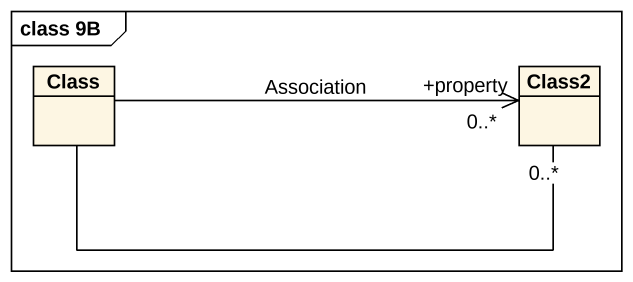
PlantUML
@startuml
mainframe class 9B
hide circle
hide empty members
class "Class" as Class_
class Class2
Class_ -right-> "+property\n0..*" Class2 : Association
Class_ -right- "0..*" Class2
@enduml
